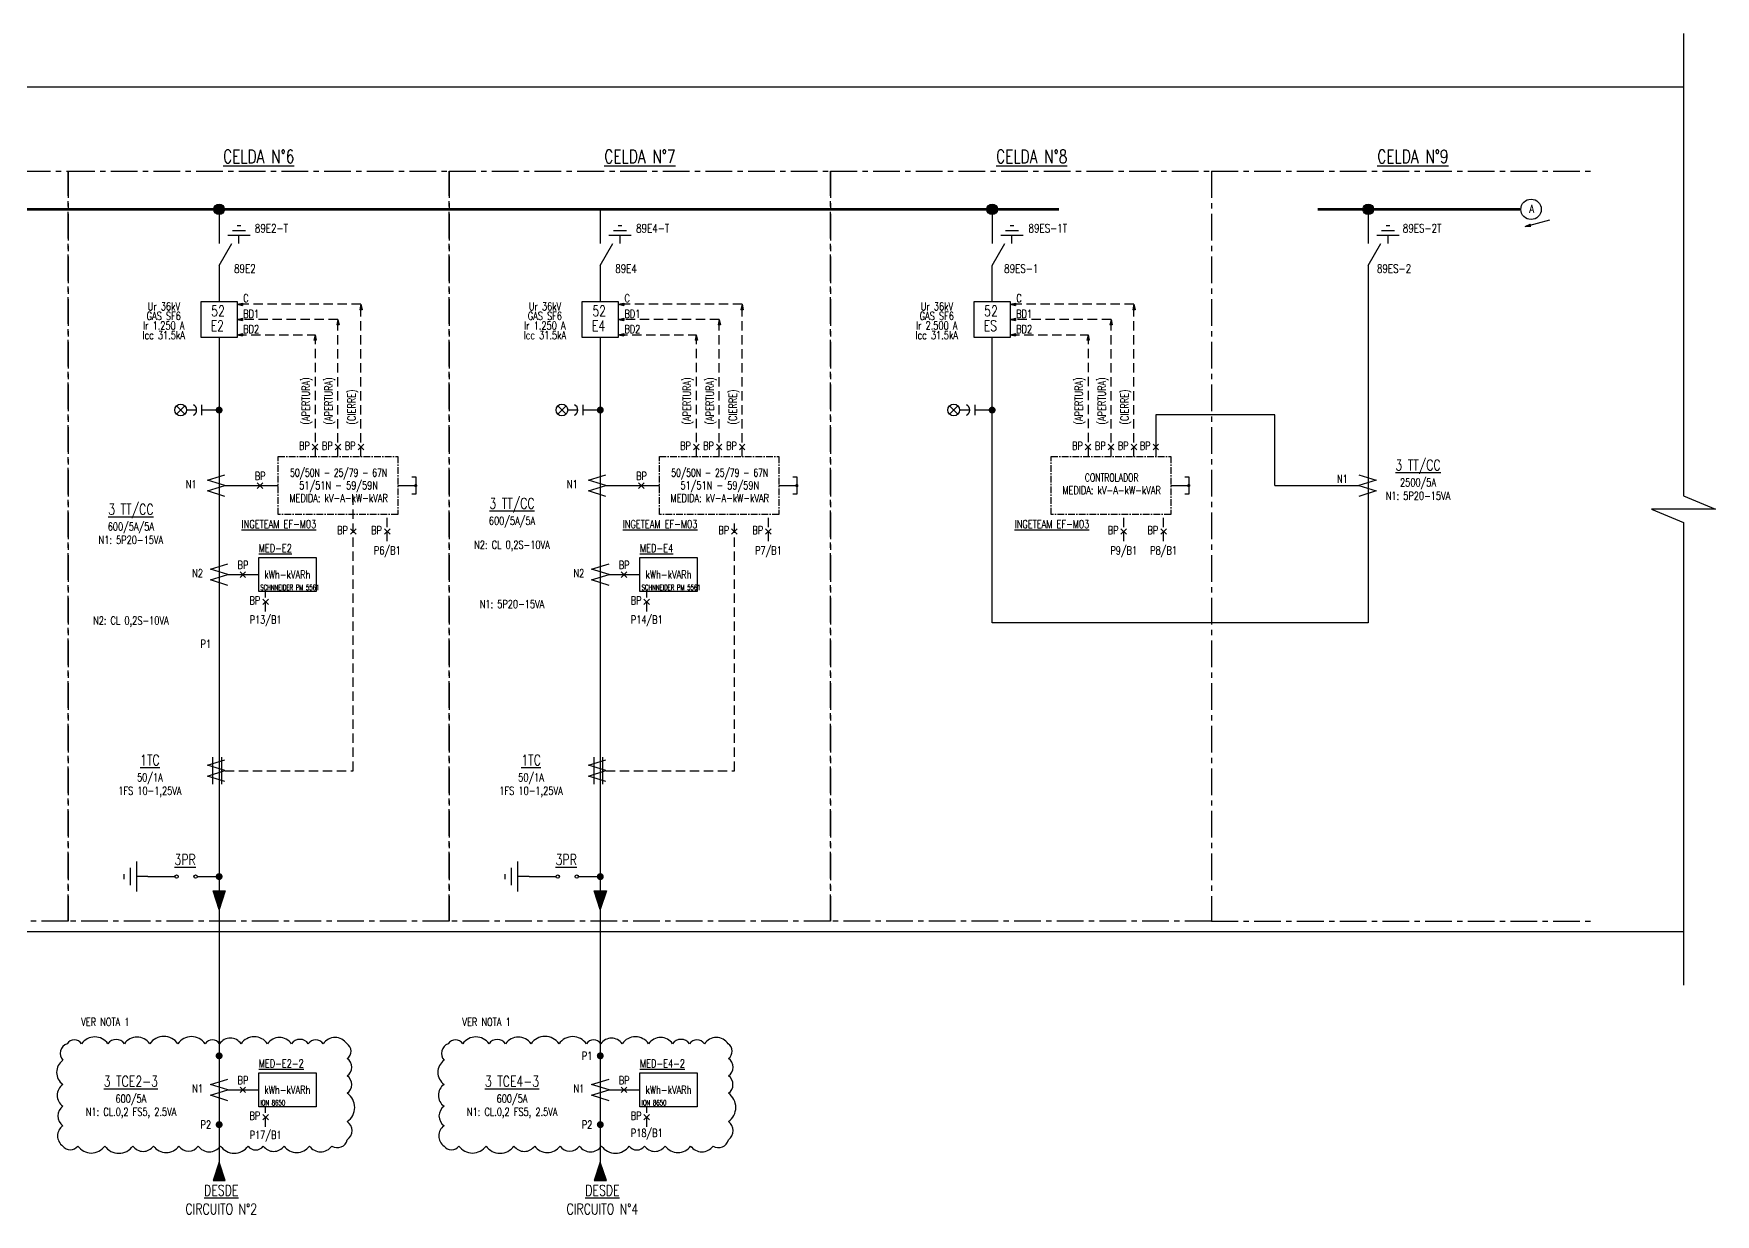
# Model space of a CAD drawing. Header units: millimetres. Extents: x -1355 to 3509, y -1443 to -567.
# Drawn here: x 2112.7 to 2427.9, y -862.2 to -640.7 of the extents above; entities that cross this region are included whole.
import ezdxf
from ezdxf.enums import TextEntityAlignment as Align

# ---------------------------------------------------------------- set-up
doc = ezdxf.new("R2010")
doc.units = ezdxf.units.MM
doc.linetypes.add('CENTER', pattern=[2, 1.25, -0.25, 0.25, -0.25])
doc.linetypes.add('HIDDEN', pattern=[0.375, 0.25, -0.125])
for name, color, linetype in [('ACEP-E-CABLES', 200, 'Continuous'), ('ACEP-E-CONDUCTOR', 30, 'Continuous'), ('ACEP-E-EJES', 1, 'CENTER'), ('ACEP-E-EQUIPOS', 7, 'Continuous'), ('ACEP-E-SEGMENTOS', 1, 'HIDDEN'), ('ACEP-E-TEXTOS', 3, 'Continuous'), ('SIMBOLOS', 6, 'Continuous')]:
    doc.layers.add(name, color=color, linetype=linetype)
doc.styles.add('Romans_0.85', font='romans.shx', dxfattribs={"width": 0.85})

# ---------------------------------------------------------------- blocks, each defined once
blk = doc.blocks.new('Flecha')
blk.add_hatch(color=256).paths.add_polyline_path([(0, 1.66), (-0.36, 0), (0.36, 0)])
for p, q in [((0, 1.66), (-0.36, 0)), ((-0.36, 0), (0.36, 0)), ((0, 1.66), (0.36, 0))]:
    blk.add_line(p, q)
blk = doc.blocks.new('diag-27')
blk.add_lwpolyline([(4.8, 3), (-4.8, 0), (4.8, -3), (-4.8, -6), (4.8, -9)])
blk = doc.blocks.new('DIAG-16')
blk.add_lwpolyline([(-1.82, -4), (0, -4), (0, 4), (-1.82, 4)])
at = {"const_width": 0.75}
blk.add_lwpolyline([(-0.38, 0, 1), (0.38, 0, 1)], format="xyb", close=True, dxfattribs=at)
blk = doc.blocks.new('gen004')
blk.add_hatch(color=256).paths.add_polyline_path([(0, 1.16), (-0.38, 0), (0.38, 0)])
blk.add_lwpolyline([(0, 1.16), (-0.38, 0), (0.38, 0)], close=True)
blk = doc.blocks.new('DIAG-01')
for p, q in [((0, 0), (0, -2.59)), ((-3.5, -2.59), (3.5, -2.59)), ((-2.04, -4.09), (2.04, -4.09)), ((-0.58, -5.59), (0.58, -5.59))]:
    blk.add_line(p, q)

msp = doc.modelspace()

# ---------------------------------------------------------------- hatches: boundary and pattern name
msp.add_hatch(color=1).paths.add_polyline_path([(2392.24, -676.93), (2393.28, -676.88), (2393.16, -676.45)])
at = {"layer": 'ACEP-E-CABLES'}
h = msp.add_hatch(color=256, dxfattribs=at)
h.dxf.hatch_style = 1
h.paths.add_polyline_path([(2146.44, -673.7, 1), (2148.43, -673.7, 1)])
h = msp.add_hatch(color=256, dxfattribs=at)
h.dxf.hatch_style = 1
h.paths.add_polyline_path([(2146.44, -673.7, 1), (2148.43, -673.7, 1)])
h = msp.add_hatch(color=256, dxfattribs=at)
h.dxf.hatch_style = 1
h.paths.add_polyline_path([(2291.33, -673.7, 1), (2293.31, -673.7, 1)])
h = msp.add_hatch(color=256, dxfattribs=at)
h.dxf.hatch_style = 1
h.paths.add_polyline_path([(2291.33, -673.7, 1), (2293.31, -673.7, 1)])
h = msp.add_hatch(color=256, dxfattribs=at)
h.dxf.hatch_style = 1
h.paths.add_polyline_path([(2361.82, -673.7, 1), (2363.81, -673.7, 1)])
h = msp.add_hatch(color=256, dxfattribs=at)
h.dxf.hatch_style = 1
h.paths.add_polyline_path([(2361.82, -673.7, 1), (2363.81, -673.7, 1)])

# ---------------------------------------------------------------- linework, layer by layer
at = {"color": 1}
for p, q in [((2421.88, -640.75), (2421.88, -727.45)), ((2392.24, -676.93), (2396.87, -675.66)), ((2392.24, -676.93), (2393.16, -676.45)), ((2392.24, -676.93), (2393.28, -676.88)), ((2393.28, -676.88), (2393.16, -676.45)), ((2421.88, -732.45), (2421.88, -819.15))]:
    msp.add_line(p, q, dxfattribs=at)
for p, q in [((2139.45, -710.55), (2141.01, -712.11)), ((2139.45, -712.11), (2141.01, -710.55)), ((2210.9, -710.55), (2212.46, -712.11)), ((2210.9, -712.11), (2212.46, -710.55)), ((2284.34, -710.55), (2285.9, -712.11)), ((2284.34, -712.11), (2285.9, -710.55)), ((2146.27, -781.49), (2146.27, -776.42)), ((2147.94, -781.49), (2147.94, -776.42)), ((2217.72, -781.49), (2217.72, -776.42)), ((2219.38, -781.49), (2219.38, -776.42))]:
    msp.add_line(p, q)
for points in [[(2421.88, -809.15), (1598.1, -809.15), (1598.1, -650.75), (2421.88, -650.75)], [(2421.88, -727.45), (2427.88, -729.95), (2415.88, -729.95), (2421.88, -732.45)]]:
    msp.add_lwpolyline(points, dxfattribs=at)
for points in [[(2154.86, -738.98), (2165.6, -738.98), (2165.6, -745.39), (2154.86, -745.39)], [(2226.31, -738.98), (2237.04, -738.98), (2237.04, -745.39), (2226.31, -745.39)], [(2154.86, -835.61), (2165.6, -835.61), (2165.6, -842.02), (2154.86, -842.02)], [(2226.31, -835.61), (2237.04, -835.61), (2237.04, -842.02), (2226.31, -842.02)]]:
    msp.add_lwpolyline(points, close=True)
for points in [[(2118.14, -849.34, 0.520567), (2120.94, -849.34, 0.520567), (2126.01, -849.34, 0.520567), (2131.25, -849.34, 0.520567), (2135.13, -849.34, 0.520567), (2139.9, -849.34, 0.520567), (2143.51, -849.34, 0.520567), (2147.67, -849.34, 0.520567), (2152.87, -849.34, 0.520567), (2155.71, -849.34, 0.520567), (2159.6, -849.34, 0.520567), (2164.36, -849.34, 0.520567), (2168.56, -849.34, 0.520567), (2171.46, -848.16, 0.520567), (2171.46, -844.76, 0.520567), (2171.46, -839.46, 0.520567), (2171.46, -836.2, 0.520567), (2171.46, -832.93, 0.520567), (2171.4, -830.16, 0.520567), (2166.94, -830.16, 0.520567), (2164.15, -830.16, 0.520567), (2160.99, -830.16, 0.520567), (2156.49, -830.16, 0.520567), (2151.54, -830.16, 0.520567), (2147.52, -830.16, 0.520567), (2144.82, -830.16, 0.520567), (2139.69, -830.16, 0.520567), (2134.44, -830.16, 0.520567), (2129.67, -830.16, 0.520567), (2126.58, -830.16, 0.520567), (2121.65, -830.16, 0.520567), (2118.92, -830.16, 0.520567), (2118.14, -833.27, 0.520567), (2118.14, -837.79, 0.520567), (2118.14, -841.89, 0.520567), (2118.14, -845.53, 0.520567)], [(2189.59, -849.34, 0.520567), (2192.38, -849.34, 0.520567), (2197.46, -849.34, 0.520567), (2202.7, -849.34, 0.520567), (2206.58, -849.34, 0.520567), (2211.34, -849.34, 0.520567), (2214.95, -849.34, 0.520567), (2219.12, -849.34, 0.520567), (2224.31, -849.34, 0.520567), (2227.15, -849.34, 0.520567), (2231.04, -849.34, 0.520567), (2235.81, -849.34, 0.520567), (2240.01, -849.34, 0.520567), (2242.9, -848.16, 0.520567), (2242.9, -844.76, 0.520567), (2242.9, -839.46, 0.520567), (2242.9, -836.2, 0.520567), (2242.9, -832.93, 0.520567), (2242.85, -830.16, 0.520567), (2238.39, -830.16, 0.520567), (2235.59, -830.16, 0.520567), (2232.44, -830.16, 0.520567), (2227.93, -830.16, 0.520567), (2222.98, -830.16, 0.520567), (2218.97, -830.16, 0.520567), (2216.26, -830.16, 0.520567), (2211.14, -830.16, 0.520567), (2205.89, -830.16, 0.520567), (2201.11, -830.16, 0.520567), (2198.02, -830.16, 0.520567), (2193.1, -830.16, 0.520567), (2190.37, -830.16, 0.520567), (2189.59, -833.27, 0.520567), (2189.59, -837.79, 0.520567), (2189.59, -841.89, 0.520567), (2189.59, -845.53, 0.520567)]]:
    msp.add_lwpolyline(points, format="xyb", close=True, dxfattribs=at)
for centre in [(2140.23, -711.33), (2211.68, -711.33), (2285.12, -711.33)]:
    msp.add_circle(centre, 1.1)
at = {"layer": 'ACEP-E-CABLES'}
for p, q in [((2147.43, -673.7), (2147.43, -680.09)), ((2147.43, -673.7), (2147.43, -680.09)), ((2218.88, -673.7), (2218.88, -680.09)), ((2292.32, -673.7), (2292.32, -680.09)), ((2292.32, -673.7), (2292.32, -680.09)), ((2362.82, -673.7), (2362.82, -680.09)), ((2147.43, -684.2), (2147.43, -690.98)), ((2218.88, -684.2), (2218.88, -690.98)), ((2292.32, -690.98), (2292.32, -684.2)), ((2147.43, -697.73), (2147.43, -852.35)), ((2218.88, -697.73), (2218.88, -852.35)), ((2143.23, -711.33), (2141.33, -711.33)), ((2147.43, -711.34), (2144.22, -711.34)), ((2214.67, -711.33), (2212.78, -711.33)), ((2218.88, -711.34), (2215.66, -711.34)), ((2288.11, -711.33), (2286.22, -711.33)), ((2292.32, -711.34), (2289.11, -711.34)), ((2134.08, -798.82), (2139.13, -798.82)), ((2143.33, -798.82), (2147.7, -798.82)), ((2205.52, -798.82), (2210.58, -798.82)), ((2214.78, -798.82), (2219.15, -798.82))]:
    msp.add_line(p, q, dxfattribs=at)
msp.add_lwpolyline([(2362.82, -684.2), (2362.82, -751.21), (2292.32, -751.21), (2292.32, -697.73)], dxfattribs=at)
for centre in [(2147.43, -673.7), (2147.43, -673.7), (2292.32, -673.7), (2292.32, -673.7), (2362.82, -673.7), (2362.82, -673.7)]:
    msp.add_circle(centre, 0.992, dxfattribs=at)
at = {"layer": 'ACEP-E-CONDUCTOR'}
msp.add_line((1637.22, -673.7), (2287.43, -673.7), dxfattribs=at)
at = {"layer": 'ACEP-E-CONDUCTOR', "const_width": 0.5}
for points in [[(1637.22, -673.7), (2304.87, -673.7)], [(2353.31, -673.7), (2391.27, -673.7)]]:
    msp.add_lwpolyline(points, dxfattribs=at)
at = {"layer": 'ACEP-E-EJES', "ltscale": 4}
for p, q in [((2333.46, -666.52), (2404.91, -666.52)), ((2333.46, -807.15), (2404.91, -807.15))]:
    msp.add_line(p, q, dxfattribs=at)
for points in [[(1982.83, -666.52), (2119.13, -666.52), (2119.13, -807.15), (1982.83, -807.15)], [(2119.13, -666.52), (2190.57, -666.52), (2190.57, -807.15), (2119.13, -807.15)], [(2190.57, -666.52), (2262.02, -666.52), (2262.02, -807.15), (2190.57, -807.15)], [(2262.02, -666.52), (2333.46, -666.52), (2333.46, -807.15), (2262.02, -807.15)]]:
    msp.add_lwpolyline(points, close=True, dxfattribs=at)
at = {"layer": 'ACEP-E-EJES'}
for points in [[(2158.5, -720.07), (2180.92, -720.07), (2180.92, -730.93), (2158.5, -730.93)], [(2229.95, -720.07), (2252.37, -720.07), (2252.37, -730.93), (2229.95, -730.93)], [(2303.39, -720.07), (2325.81, -720.07), (2325.81, -730.93), (2303.39, -730.93)]]:
    msp.add_lwpolyline(points, close=True, dxfattribs=at)
at = {"layer": 'ACEP-E-EQUIPOS'}
for p, q in [((2147.43, -684.2), (2149.81, -680.09)), ((2218.88, -684.2), (2221.25, -680.09)), ((2292.32, -684.2), (2294.7, -680.09)), ((2362.82, -684.2), (2365.19, -680.09)), ((2144.06, -690.98), (2150.81, -690.98)), ((2144.06, -697.73), (2144.06, -690.98)), ((2150.81, -690.98), (2150.81, -697.73)), ((2215.5, -690.98), (2222.25, -690.98)), ((2215.5, -697.73), (2215.5, -690.98)), ((2222.25, -690.98), (2222.25, -697.73)), ((2288.95, -690.98), (2295.7, -690.98)), ((2288.95, -697.73), (2288.95, -690.98)), ((2295.7, -690.98), (2295.7, -697.73)), ((2150.81, -697.73), (2144.06, -697.73)), ((2222.25, -697.73), (2215.5, -697.73)), ((2295.7, -697.73), (2288.95, -697.73)), ((2144.22, -712.32), (2144.22, -710.35)), ((2215.66, -712.32), (2215.66, -710.35)), ((2289.11, -712.32), (2289.11, -710.35))]:
    msp.add_line(p, q, dxfattribs=at)
at = {"layer": 'ACEP-E-EQUIPOS', "color": 7}
for p, q in [((2165.93, -717.76), (2164.89, -718.8)), ((2164.89, -717.76), (2165.93, -718.8)), ((2170.23, -717.76), (2169.19, -718.8)), ((2169.19, -717.76), (2170.23, -718.8)), ((2174.53, -717.76), (2173.49, -718.8)), ((2173.49, -717.76), (2174.53, -718.8)), ((2237.38, -717.76), (2236.34, -718.8)), ((2236.34, -717.76), (2237.38, -718.8)), ((2241.68, -717.76), (2240.64, -718.8)), ((2240.64, -717.76), (2241.68, -718.8)), ((2245.98, -717.76), (2244.94, -718.8)), ((2244.94, -717.76), (2245.98, -718.8)), ((2310.82, -717.76), (2309.78, -718.8)), ((2309.78, -717.76), (2310.82, -718.8)), ((2315.12, -717.76), (2314.08, -718.8)), ((2314.08, -717.76), (2315.12, -718.8)), ((2319.42, -717.76), (2318.38, -718.8)), ((2318.38, -717.76), (2319.42, -718.8)), ((2323.53, -717.76), (2322.49, -718.8)), ((2322.49, -717.76), (2323.53, -718.8)), ((2154.58, -726.02), (2155.62, -724.98)), ((2155.62, -726.02), (2154.58, -724.98)), ((2226.03, -726.02), (2227.07, -724.98)), ((2227.07, -726.02), (2226.03, -724.98)), ((2180.92, -725.5), (2184.28, -725.5)), ((2252.37, -725.5), (2255.72, -725.5)), ((2325.81, -725.5), (2329.17, -725.5)), ((2173.09, -733.6), (2172.05, -734.64)), ((2172.05, -733.6), (2173.09, -734.64)), ((2179.47, -733.6), (2178.43, -734.64)), ((2178.43, -733.6), (2179.47, -734.64)), ((2244.53, -733.6), (2243.49, -734.64)), ((2243.49, -733.6), (2244.53, -734.64)), ((2250.91, -733.6), (2249.87, -734.64)), ((2249.87, -733.6), (2250.91, -734.64)), ((2317.51, -733.6), (2316.47, -734.64)), ((2316.47, -733.6), (2317.51, -734.64)), ((2324.98, -733.6), (2323.94, -734.64)), ((2323.94, -733.6), (2324.98, -734.64)), ((2151.35, -742.71), (2152.39, -741.67)), ((2152.39, -742.71), (2151.35, -741.67)), ((2222.79, -742.71), (2223.83, -741.67)), ((2223.83, -742.71), (2222.79, -741.67)), ((2156.66, -746.77), (2155.62, -747.81)), ((2155.62, -746.77), (2156.66, -747.81)), ((2228.1, -746.77), (2227.06, -747.81)), ((2227.06, -746.77), (2228.1, -747.81)), ((2151.35, -839.33), (2152.39, -838.29)), ((2152.39, -839.33), (2151.35, -838.29)), ((2222.79, -839.33), (2223.83, -838.29)), ((2223.83, -839.33), (2222.79, -838.29)), ((2156.66, -843.4), (2155.62, -844.44)), ((2155.62, -843.4), (2156.66, -844.44)), ((2228.1, -843.4), (2227.06, -844.44)), ((2227.06, -843.4), (2228.1, -844.44))]:
    msp.add_line(p, q, dxfattribs=at)
at = {"layer": 'ACEP-E-EQUIPOS', "const_width": 0.771}
for points in [[(2147.17, -711.34, -1), (2147.7, -711.34, -1)], [(2218.61, -711.34, -1), (2219.14, -711.34, -1)], [(2292.06, -711.34, -1), (2292.59, -711.34, -1)], [(2147.7, -798.82, 1), (2147.17, -798.82, 1)], [(2219.14, -798.82, 1), (2218.61, -798.82, 1)], [(2147.17, -832.43, -1), (2147.7, -832.43, -1)], [(2218.61, -832.43, -1), (2219.14, -832.43, -1)], [(2147.17, -845.33, -1), (2147.7, -845.33, -1)], [(2218.61, -845.33, -1), (2219.14, -845.33, -1)]]:
    msp.add_lwpolyline(points, format="xyb", close=True, dxfattribs=at)
at = {"layer": 'ACEP-E-EQUIPOS'}
for centre in [(2139.45, -798.82), (2143.02, -798.82), (2210.89, -798.82), (2214.46, -798.82)]:
    msp.add_circle(centre, 0.317, dxfattribs=at)
for centre in [(2142.12, -711.33), (2213.57, -711.33), (2287.01, -711.33)]:
    msp.add_arc(centre, 1.1, 296.0242, 63.1288, dxfattribs=at)
at = {"layer": 'ACEP-E-SEGMENTOS', "linetype": 'Continuous'}
for p, q in [((2345.29, -712.26), (2323.01, -712.26)), ((2323.01, -712.26), (2323.01, -720.07)), ((2345.29, -725.5), (2345.29, -712.26)), ((2148.48, -725.5), (2158.5, -725.5)), ((2219.93, -725.5), (2229.95, -725.5)), ((2345.29, -725.5), (2361.03, -725.5)), ((2149.06, -742.19), (2154.86, -742.19)), ((2220.51, -742.19), (2226.31, -742.19)), ((2149.06, -838.81), (2154.86, -838.81)), ((2220.51, -838.81), (2226.31, -838.81))]:
    msp.add_line(p, q, dxfattribs=at)
at = {"layer": 'ACEP-E-SEGMENTOS', "color": 1, "linetype": 'HIDDEN', "ltscale": 7}
for p, q in [((2178.95, -735.91), (2178.95, -730.93)), ((2250.39, -735.91), (2250.39, -730.93)), ((2316.99, -735.91), (2316.99, -730.93)), ((2324.46, -735.91), (2324.46, -730.93)), ((2156.14, -749.1), (2156.14, -745.39)), ((2227.58, -749.1), (2227.58, -745.39)), ((2156.14, -845.73), (2156.14, -842.02)), ((2227.58, -845.73), (2227.58, -842.02))]:
    msp.add_line(p, q, dxfattribs=at)
for points in [[(2174.01, -720.07), (2174.01, -691.49), (2150.81, -691.49)], [(2245.46, -720.07), (2245.46, -691.49), (2222.25, -691.49)], [(2318.9, -720.07), (2318.9, -691.49), (2295.7, -691.49)], [(2169.71, -720.07), (2169.71, -694.35), (2150.81, -694.35)], [(2241.16, -720.07), (2241.16, -694.35), (2222.25, -694.35)], [(2314.6, -720.07), (2314.6, -694.35), (2295.7, -694.35)], [(2150.81, -697.21), (2165.41, -697.21), (2165.41, -720.07)], [(2222.25, -697.21), (2236.86, -697.21), (2236.86, -720.07)], [(2295.7, -697.21), (2310.3, -697.21), (2310.3, -720.07)], [(2148.48, -778.96), (2172.57, -778.96), (2172.57, -726.57)], [(2219.93, -778.96), (2244.01, -778.96), (2244.01, -732.17)]]:
    msp.add_lwpolyline(points, dxfattribs=at)
at = {"layer": 'SIMBOLOS', "color": 7}
msp.add_circle((2393.33, -673.7), 1.91, dxfattribs=at)

# ---------------------------------------------------------------- block references
at = {"layer": 'ACEP-E-CABLES', "xscale": -3, "yscale": 3, "zscale": 3, "rotation": 180}
for p in [(2147.43, -801.52), (2218.88, -801.52)]:
    msp.add_blockref('gen004', p, dxfattribs=at)
at = {"layer": 'ACEP-E-CABLES', "xscale": 3, "yscale": 3, "zscale": 3}
for p in [(2147.43, -855.83), (2218.88, -855.83)]:
    msp.add_blockref('gen004', p, dxfattribs=at)
at = {"layer": 'ACEP-E-EQUIPOS'}
for name, p, xscale, yscale, zscale, rotation in [('DIAG-01', (2151.14, -680.09), -0.5992123849531478, 0.5992123849531478, 0.5992123849531478, 180), ('DIAG-01', (2222.58, -680.09), -0.5992123849531478, 0.5992123849531478, 0.5992123849531478, 180), ('DIAG-01', (2296.03, -680.09), -0.5992123849531478, 0.5992123849531478, 0.5992123849531478, 180), ('DIAG-01', (2366.52, -680.09), -0.5992123849531478, 0.5992123849531478, 0.5992123849531478, 180), ('Flecha', (2151.83, -691.49), -0.6187551289900028, 0.6187551289900028, 0.6187551289899841, 90), ('Flecha', (2223.28, -691.49), -0.6187551289900028, 0.6187551289900028, 0.6187551289899841, 90), ('Flecha', (2296.72, -691.49), -0.6187551289900028, 0.6187551289900028, 0.6187551289899841, 90), ('Flecha', (2151.83, -694.35), -0.6187551289900028, 0.6187551289900028, 0.6187551289899841, 90), ('Flecha', (2223.28, -694.35), -0.6187551289900028, 0.6187551289900028, 0.6187551289899841, 90), ('Flecha', (2296.72, -694.35), -0.6187551289900028, 0.6187551289900028, 0.6187551289899841, 90), ('Flecha', (2151.83, -697.21), -0.6187551289900028, 0.6187551289900028, 0.6187551289899841, 90), ('Flecha', (2223.28, -697.21), -0.6187551289900028, 0.6187551289900028, 0.6187551289899841, 90), ('Flecha', (2296.72, -697.21), -0.6187551289900028, 0.6187551289900028, 0.6187551289899841, 90), ('diag-27', (2146.86, -726.51), -0.3391304347826463, 0.3391304347825894, 0.3391304347826088, 180), ('diag-27', (2218.3, -726.51), -0.3391304347826463, 0.3391304347825894, 0.3391304347826088, 180), ('diag-27', (2147.43, -743.2), -0.3391304347826463, 0.3391304347825894, 0.3391304347826088, 180), ('diag-27', (2218.88, -743.2), -0.3391304347826463, 0.3391304347825894, 0.3391304347826088, 180), ('diag-27', (2146.86, -779.97), -0.3391304347826463, 0.3391304347825894, 0.3391304347826088, 180), ('diag-27', (2218.3, -779.97), -0.3391304347826463, 0.3391304347825894, 0.3391304347826088, 180), ('DIAG-01', (2134.08, -798.82), -0.8000000000000114, 0.8000000000000114, 0.8000000000000113, 270), ('DIAG-01', (2205.52, -798.82), -0.8000000000000114, 0.8000000000000114, 0.8000000000000113, 270), ('diag-27', (2147.43, -839.83), -0.3391304347826463, 0.3391304347825894, 0.3391304347826088, 180), ('diag-27', (2218.88, -839.83), -0.3391304347826463, 0.3391304347825894, 0.3391304347826088, 180)]:
    msp.add_blockref(name, p, dxfattribs=dict(at, xscale=xscale, yscale=yscale, zscale=zscale, rotation=rotation))
for name, p, xscale, yscale, zscale in [('Flecha', (2174.01, -692.52), -0.6187551289899602, 0.6187551289900028, 0.6187551289900045), ('Flecha', (2245.46, -692.52), -0.6187551289899602, 0.6187551289900028, 0.6187551289900045), ('Flecha', (2318.9, -692.52), -0.6187551289899602, 0.6187551289900028, 0.6187551289900045), ('Flecha', (2169.71, -695.37), -0.6187551289899602, 0.6187551289900028, 0.6187551289900045), ('Flecha', (2241.16, -695.37), -0.6187551289899602, 0.6187551289900028, 0.6187551289900045), ('Flecha', (2314.6, -695.37), -0.6187551289899602, 0.6187551289900028, 0.6187551289900045), ('Flecha', (2165.41, -698.23), -0.6187551289899602, 0.6187551289900028, 0.6187551289900045), ('Flecha', (2236.86, -698.23), -0.6187551289899602, 0.6187551289900028, 0.6187551289900045), ('Flecha', (2310.3, -698.23), -0.6187551289899602, 0.6187551289900028, 0.6187551289900045), ('diag-27', (2362.65, -724.48), -0.3391304347826463, 0.3391304347825894, 0.3391304347826088)]:
    msp.add_blockref(name, p, dxfattribs=dict(at, xscale=xscale, yscale=yscale, zscale=zscale))
at = {"layer": 'ACEP-E-EQUIPOS', "color": 7, "xscale": -0.4028471749534219, "yscale": 0.4028471749534643, "zscale": 0.4028471749534643, "rotation": 180}
for p in [(2184.28, -725.5), (2255.72, -725.5), (2329.17, -725.5)]:
    msp.add_blockref('DIAG-16', p, dxfattribs=at)

# ---------------------------------------------------------------- texts
at = {"layer": 'ACEP-E-TEXTOS', "color": 7, "style": 'Romans_0.85', "width": 0.75}
for s, height, p in [('%%UCELDA N°6', 2.5, (2154.85, -665.02)), ('%%UCELDA N°7', 2.5, (2226.3, -665.02)), ('%%UCELDA N°8', 2.5, (2299.74, -665.02)), ('%%UCELDA N°9', 2.5, (2371.18, -665.02)), ('89E2-T', 1.598, (2157.24, -678.05)), ('89E4-T', 1.598, (2228.69, -678.05)), ('89ES-1T', 1.598, (2302.76, -678.05)), ('89ES-2T', 1.598, (2372.92, -678.05)), ('89E2', 1.598, (2152.26, -685.61)), ('89E4', 1.598, (2223.71, -685.61)), ('89ES-1', 1.598, (2297.78, -685.61)), ('89ES-2', 1.598, (2367.65, -685.61)), ('%%U3 TT/CC', 2, (2372.15, -722.66)), ('%%U3 TT/CC', 2, (2202.33, -729.85)), ('%%U3 TT/CC', 2, (2130.89, -730.94)), ('%%U1TC', 2, (2134.46, -777.97)), ('%%U1TC', 2, (2205.9, -777.97)), ('%%U3 TCE2-3', 2, (2130.89, -838.21)), ('%%U3 TCE4-3', 2, (2202.33, -838.21)), ('%%UDESDE', 2, (2147.83, -858.66)), ('%%UDESDE', 2, (2219.27, -858.66)), ('CIRCUITO N°2', 2, (2147.83, -862.16)), ('CIRCUITO N°4', 2, (2219.27, -862.16))]:
    msp.add_text(s, height=height, dxfattribs=at).set_placement(p, align=Align.CENTER)
at = {"layer": 'ACEP-E-TEXTOS', "style": 'Romans_0.85', "width": 0.75}
for s, p in [('A', (2393.45, -674.33)), ('GAS SF6', (2137.05, -694.44)), ('Ur 36kV', (2137.08, -692.64)), ('GAS SF6', (2208.49, -694.44)), ('Ur 36kV', (2208.52, -692.64)), ('GAS SF6', (2281.94, -694.44)), ('Ur 36kV', (2281.97, -692.64)), ('Icc 31.5kA', (2137.05, -698.04)), ('Ir 1.250 A', (2137.05, -696.24)), ('Icc 31.5kA', (2208.49, -698.04)), ('Ir 1.250 A', (2208.49, -696.24)), ('Icc 31.5kA', (2281.94, -698.04)), ('Ir 2.500 A', (2281.94, -696.24)), ('BP', (2163.41, -718.78)), ('BP', (2167.71, -718.78)), ('BP', (2172.01, -718.78)), ('BP', (2234.86, -718.78)), ('BP', (2239.16, -718.78)), ('BP', (2243.46, -718.78)), ('BP', (2308.3, -718.78)), ('BP', (2312.6, -718.78)), ('BP', (2316.9, -718.78)), ('BP', (2321.01, -718.78)), ('BP', (2155.14, -724.45)), ('BP', (2226.59, -724.45)), ('2500/5A', (2372.15, -725.66)), ('N1: 5P20-15VA', (2372.15, -728.16)), ('600/5A/5A', (2202.33, -732.85)), ('600/5A/5A', (2130.89, -733.94)), ('BP', (2170.57, -734.62)), ('BP', (2176.95, -734.62)), ('BP', (2242.01, -734.62)), ('BP', (2248.39, -734.62)), ('BP', (2314.99, -734.62)), ('BP', (2322.46, -734.62)), ('N1: 5P20-15VA', (2130.89, -736.44)), ('N2: CL 0,2S-10VA', (2202.33, -737.35)), ('BP', (2151.91, -741.14)), ('BP', (2223.35, -741.14)), ('BP', (2154.14, -747.79)), ('N1: 5P20-15VA', (2202.33, -748.47)), ('BP', (2225.58, -747.79)), ('N2: CL 0,2S-10VA', (2130.89, -751.55)), ('50/1A', (2134.46, -780.97)), ('50/1A', (2205.9, -780.97)), ('1FS 10-1,25VA', (2134.46, -783.47)), ('1FS 10-1,25VA', (2205.9, -783.47)), ('VER NOTA 1', (2126.1, -826.83)), ('VER NOTA 1', (2197.55, -826.83)), ('BP', (2151.91, -837.76)), ('BP', (2223.35, -837.76)), ('600/5A', (2130.89, -841.21)), ('600/5A', (2202.33, -841.21)), ('N1: CL.0,2 FS5, 2.5VA', (2130.93, -843.68)), ('BP', (2154.14, -844.42)), ('N1: CL.0,2 FS5, 2.5VA', (2202.37, -843.68)), ('BP', (2225.58, -844.42))]:
    msp.add_text(s, height=1.5, dxfattribs=at).set_placement(p, align=Align.CENTER)
for s, p in [('C', (2151.96, -691.11)), ('C', (2223.41, -691.11)), ('C', (2296.85, -691.11)), ('BD1', (2151.95, -694.04)), ('BD1', (2223.39, -694.04)), ('BD1', (2296.83, -694.04)), ('BD2', (2151.95, -696.9)), ('BD2', (2223.39, -696.9)), ('BD2', (2296.83, -696.9)), ('N1', (2141.17, -726)), ('N1', (2212.61, -726)), ('N1', (2356.96, -724.98)), ('%%UINGETEAM EF-M03', (2151.65, -733.47)), ('%%UINGETEAM EF-M03', (2223.09, -733.47)), ('%%UINGETEAM EF-M03', (2296.54, -733.47)), ('%%UMED-E2', (2154.86, -737.98)), ('%%UMED-E4', (2226.31, -737.98)), ('N2', (2142.39, -742.69)), ('N2', (2213.84, -742.69)), ('%%UMED-E2-2', (2154.86, -834.61)), ('%%UMED-E4-2', (2226.31, -834.61)), ('N1', (2142.39, -839.32)), ('N1', (2213.84, -839.32))]:
    msp.add_text(s, height=1.5, dxfattribs=at).set_placement(p)
at = {"layer": 'ACEP-E-TEXTOS', "color": 7, "style": 'Romans_0.85', "width": 0.75}
for s, p in [('52', (2145.94, -693.76)), ('52', (2217.38, -693.76)), ('52', (2290.82, -693.76)), ('E2', (2145.84, -696.52)), ('E4', (2217.29, -696.52)), ('ES', (2290.73, -696.52))]:
    msp.add_text(s, height=2, dxfattribs=at).set_placement(p)
at = {"layer": 'ACEP-E-TEXTOS', "style": 'Romans_0.85', "width": 0.75}
for s, p in [('(APERTURA)', (2164.41, -714.07)), ('(APERTURA)', (2168.71, -714.07)), ('(APERTURA)', (2235.86, -714.07)), ('(APERTURA)', (2240.16, -714.07)), ('(APERTURA)', (2309.3, -714.07)), ('(APERTURA)', (2313.6, -714.07)), ('(CIERRE)', (2173.01, -714.07)), ('(CIERRE)', (2244.46, -714.07)), ('(CIERRE)', (2317.9, -714.07))]:
    msp.add_text(s, height=1.5, rotation=90, dxfattribs=at).set_placement(p)
at = {"layer": 'ACEP-E-TEXTOS', "style": 'Romans_0.85'}
for s, width, p in [('50/50N - 25/79 - 67N', 0.7, (2169.83, -723.08)), ('51/51N - 59/59N', 0.75, (2169.83, -725.46)), ('50/50N - 25/79 - 67N', 0.7, (2241.27, -723.08)), ('51/51N - 59/59N', 0.75, (2241.27, -725.46)), ('CONTROLADOR', 0.7, (2314.72, -724)), ('MEDIDA: kV-A-kW-kVAR', 0.75, (2169.83, -727.84)), ('MEDIDA: kV-A-kW-kVAR', 0.75, (2241.27, -727.84)), ('MEDIDA: kV-A-kW-kVAR', 0.75, (2314.72, -726.38)), ('kWh-kVARh', 0.75, (2160.23, -742.19)), ('kWh-kVARh', 0.75, (2231.67, -742.19)), ('kWh-kVARh', 0.75, (2160.23, -838.81)), ('kWh-kVARh', 0.75, (2231.67, -838.81))]:
    msp.add_text(s, height=1.5, dxfattribs=dict(at, width=width)).set_placement(p, align=Align.MIDDLE_CENTER)
at = {"layer": 'ACEP-E-TEXTOS', "style": 'Romans_0.85', "width": 0.75}
for s, p in [('P6/B1', (2178.95, -736.91)), ('P7/B1', (2250.39, -736.91)), ('P9/B1', (2316.99, -736.91)), ('P8/B1', (2324.46, -736.91)), ('P13/B1', (2156.14, -749.89)), ('P14/B1', (2227.58, -749.89)), ('P17/B1', (2156.14, -846.52)), ('P18/B1', (2227.58, -846.15))]:
    msp.add_text(s, height=1.5, dxfattribs=at).set_placement(p, align=Align.TOP_CENTER)
at = {"layer": 'ACEP-E-TEXTOS', "style": 'Romans_0.85', "width": 0.6}
for s, p in [('SCHNNEIDER PM 5561', (2155.16, -744.59)), ('SCHNNEIDER PM 5561', (2226.61, -744.59)), ('ION 8650', (2155.16, -841.22)), ('ION 8650', (2226.61, -841.22))]:
    msp.add_text(s, height=1, dxfattribs=at).set_placement(p, align=Align.MIDDLE_LEFT)
at = {"layer": 'ACEP-E-TEXTOS', "style": 'Romans_0.85', "width": 0.75}
for s, p in [('P1', (2145.93, -755.17)), ('P1', (2217.38, -832.43)), ('P2', (2145.93, -845.33)), ('P2', (2217.38, -845.33))]:
    msp.add_text(s, height=1.5, dxfattribs=at).set_placement(p, align=Align.MIDDLE_RIGHT)
at = {"layer": 'ACEP-E-TEXTOS', "color": 7, "style": 'Romans_0.85', "width": 0.75}
for p in [(2141.05, -797.24), (2212.49, -797.24)]:
    msp.add_text('%%U3PR', height=2, dxfattribs=at).set_placement(p, align=Align.BOTTOM_CENTER)

doc.saveas('drawing.dxf')
